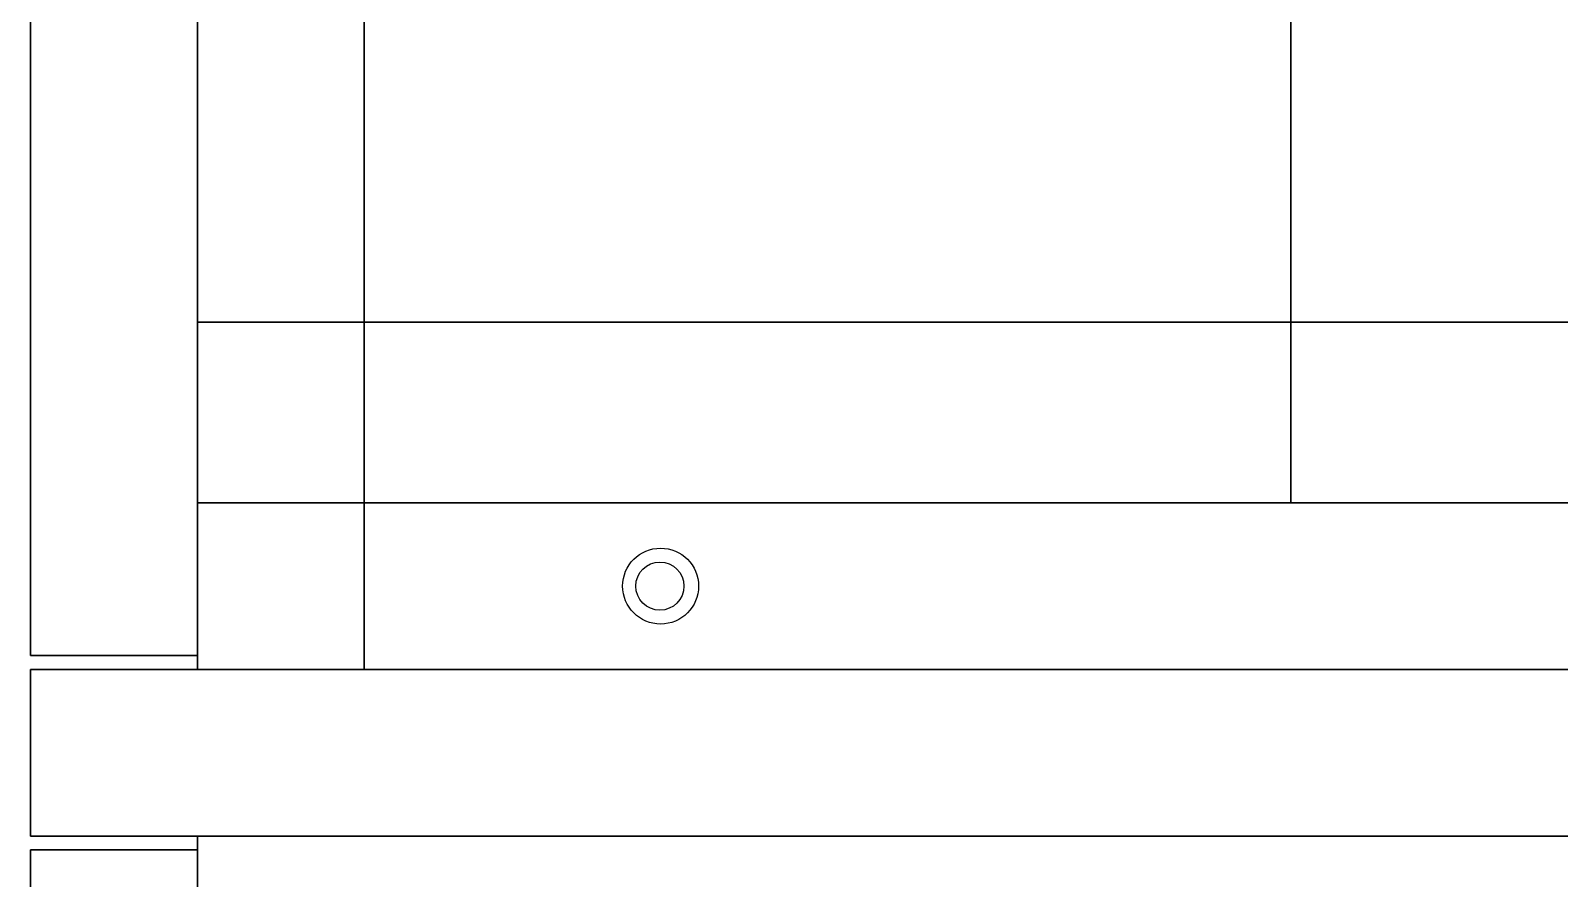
# Model space of a CAD drawing. Extents: x -80 to 2901, y -3352 to 80.
# Drawn here: x 2241 to 2406, y -1152.6 to -1061 of the extents above; entities that cross this region are included whole.
import ezdxf

# ---------------------------------------------------------------- set-up
doc = ezdxf.new("R2010")
doc.units = 0

# ---------------------------------------------------------------- blocks, each defined once
blk = doc.blocks.new('cocina Juan v2.caj 2+1 gola 72x18 slimbox.Suelo1', base_point=(0, 18))
at = {"layer": 'Blanco', "color": 0}
for points in [[(0, 18), (0, 580), (500, 580), (500, 18)], [(0, 18, 18), (0, 580, 18), (500, 580, 18), (500, 18, 18)], [(500, 580, 18), (500, 18, 18), (500, 18), (500, 580)]]:
    blk.add_3dface(points, dxfattribs=at)
at = {"layer": 'blanco', "color": 0}
blk.add_3dface([(500, 18, 18), (0, 18, 18), (0, 18), (500, 18)], dxfattribs=at)
blk = doc.blocks.new('cocina Juan v2.caj 2+1 gola 72x18 slimbox.Suelo')
at = {"layer": 'Taladro'}
for centre, radius in [((491, 68), 4.1), ((491, 67.92), 2.6)]:
    blk.add_circle(centre, radius, dxfattribs=at)
at = {"layer": 'Blanco'}
blk.add_blockref('cocina Juan v2.caj 2+1 gola 72x18 slimbox.Suelo1', (0, 18), dxfattribs=at)
blk = doc.blocks.new('cocina Juan v2.caj 2+1 gola 72x18 slimbox.Lateral Derecho1', base_point=(500, 36, 405))
at = {"layer": 'Blanco', "color": 0}
for points, invisible_edges in [([(482, 36, 333), (482, 580, 850), (482, 580, 18), (482, 36, 333)], 13), ([(482, 18, 18), (482, 36, 333), (482, 580, 18), (482, 18, 18)], 11), ([(482, 36, 405), (482, 580, 850), (482, 36, 333), (482, 36, 405)], 11), ([(482, 36, 778), (482, 580, 850), (482, 36, 405), (482, 36, 778)], 15), ([(482, 36, 850), (482, 580, 850), (482, 36, 778), (482, 36, 850)], 10), ([(500, 580, 18), (500, 36, 850), (500, 36, 778), (500, 580, 18)], 13), ([(500, 580, 18), (500, 36, 778), (500, 36, 405), (500, 580, 18)], 15), ([(500, 580, 18), (500, 36, 405), (500, 36, 333), (500, 580, 18)], 13), ([(500, 580, 18), (500, 36, 333), (500, 18, 18), (500, 580, 18)], 11), ([(500, 580, 850), (500, 36, 850), (500, 580, 18), (500, 580, 850)], 10), ([(482, 18, 333), (482, 36, 333), (482, 18, 18), (482, 18, 333)], 10), ([(482, 18, 405), (482, 36, 778), (482, 36, 405), (482, 18, 405)], 11), ([(482, 18, 778), (482, 36, 778), (482, 18, 405), (482, 18, 778)], 10), ([(500, 36, 405), (500, 18, 778), (500, 18, 405), (500, 36, 405)], 9), ([(500, 36, 778), (500, 18, 778), (500, 36, 405), (500, 36, 778)], 14), ([(500, 36, 333), (500, 18, 333), (500, 18, 18), (500, 36, 333)], 12)]:
    blk.add_3dface(points, dxfattribs=dict(at, invisible_edges=invisible_edges))
at = {"layer": 'blanco', "color": 0}
for points in [[(482, 580, 850), (500, 580, 850), (500, 36, 850), (482, 36, 850)], [(500, 18, 333), (500, 18, 18), (482, 18, 18), (482, 18, 333)], [(500, 18, 778), (500, 18, 405), (482, 18, 405), (482, 18, 778)]]:
    blk.add_3dface(points, dxfattribs=at)
at = {"layer": 'Blanco', "color": 0}
for points in [[(482, 18, 18), (482, 580, 18), (500, 580, 18), (500, 18, 18)], [(482, 36, 333), (482, 18, 333), (500, 18, 333), (500, 36, 333)], [(482, 36, 405), (482, 36, 333), (500, 36, 333), (500, 36, 405)], [(482, 18, 405), (482, 36, 405), (500, 36, 405), (500, 18, 405)], [(482, 36, 778), (482, 18, 778), (500, 18, 778), (500, 36, 778)], [(482, 36, 850), (482, 36, 778), (500, 36, 778), (500, 36, 850)]]:
    blk.add_3dface(points, dxfattribs=at)
blk = doc.blocks.new('cocina Juan v2.caj 2+1 gola 72x18 slimbox.Lateral Derecho')
at = {"layer": 'Taladro', "extrusion": (1, 0, 0)}
for centre, radius in [((118, 841, 482), 4.1), ((87, 55.08, 482), 2.6), ((87, 442.08, 482), 2.6), ((87, 636.08, 482), 2.6), ((54, 841, 482), 4.1), ((55, 55.08, 482), 2.6), ((55, 442.08, 482), 2.6), ((55, 636.08, 482), 2.6)]:
    blk.add_circle(centre, radius, dxfattribs=at)
at = {"layer": 'Taladro', "extrusion": (-1, 0, 0)}
for centre, radius in [((-86, 841, -500), 4.1), ((-85.92, 841, -500), 2.6)]:
    blk.add_circle(centre, radius, dxfattribs=at)
at = {"layer": 'Taladro'}
blk.add_circle((491, 67.92, 18), 2.6, dxfattribs=at)
blk.add_circle((491, 67.92, 18), 2.6, dxfattribs=at)
blk.add_circle((491, 67.92, 18), 2.6, dxfattribs=at)
at = {"layer": 'Blanco'}
blk.add_blockref('cocina Juan v2.caj 2+1 gola 72x18 slimbox.Lateral Derecho1', (500, 36, 405), dxfattribs=at)
blk = doc.blocks.new('cocina Juan v2.caj 2+1 gola 72x18 slimbox.gola placa sin fijaciones [1]1', base_point=(0, 36, 850))
at = {"layer": 'blanco', "color": 0}
for points in [[(0, 36, 778), (0, 18, 778), (500, 18, 778), (500, 36, 778)], [(500, 36, 850), (500, 18, 850), (0, 18, 850), (0, 36, 850)], [(500, 36, 778), (500, 18, 778), (500, 18, 850), (500, 36, 850)]]:
    blk.add_3dface(points, dxfattribs=at)
at = {"layer": 'no construir', "color": 0}
for points in [[(0, 36, 850), (0, 36, 778), (500, 36, 778), (500, 36, 850)], [(0, 18, 850), (0, 18, 778), (500, 18, 778), (500, 18, 850)]]:
    blk.add_3dface(points, dxfattribs=at)
blk = doc.blocks.new('cocina Juan v2.caj 2+1 gola 72x18 slimbox.gola placa sin fijaciones [1]')
at = {"layer": 'no construir'}
blk.add_blockref('cocina Juan v2.caj 2+1 gola 72x18 slimbox.gola placa sin fijaciones [1]1', (0, 36, 850), dxfattribs=at)
blk = doc.blocks.new('cocina Juan v2.caj 2+1 gola 72x18 slimbox.cadena horizontal [1]1', base_point=(18, 136, 832))
at = {"layer": 'Blanco', "color": 0}
for points in [[(18, 136, 832), (18, 36, 832), (482, 36, 832), (482, 136, 832)], [(18, 136, 850), (18, 36, 850), (482, 36, 850), (482, 136, 850)]]:
    blk.add_3dface(points, dxfattribs=at)
at = {"layer": 'blanco', "color": 0}
for points in [[(482, 136, 832), (482, 136, 850), (18, 136, 850), (18, 136, 832)], [(482, 36, 832), (482, 36, 850), (482, 136, 850), (482, 136, 832)], [(18, 36, 832), (18, 36, 850), (482, 36, 850), (482, 36, 832)]]:
    blk.add_3dface(points, dxfattribs=at)
blk = doc.blocks.new('cocina Juan v2.caj 2+1 gola 72x18 slimbox.cadena horizontal [1]')
at = {"layer": 'Taladro', "extrusion": (-1, 0, 0)}
for centre, radius in [((-118, 841, -482), 4.1), ((-118, 841, -482), 4.1), ((-118, 841, -482), 4.1), ((-85.92, 841, -482), 2.6), ((-85.92, 841, -482), 2.6), ((-85.92, 841, -482), 2.6), ((-54, 841, -482), 4.1), ((-54, 841, -482), 4.1), ((-54, 841, -482), 4.1)]:
    blk.add_circle(centre, radius, dxfattribs=at)
at = {"layer": 'Blanco'}
blk.add_blockref('cocina Juan v2.caj 2+1 gola 72x18 slimbox.cadena horizontal [1]1', (18, 136, 832), dxfattribs=at)
blk = doc.blocks.new('cocina Juan v2.caj 2+1 gola 72x18 slimbox.gola placa sin fijaciones [2]1', base_point=(0, 36, 405))
at = {"layer": 'Blanco', "color": 0}
for points in [[(0, 36, 405), (0, 36, 333), (500, 36, 333), (500, 36, 405)], [(0, 18, 405), (0, 18, 333), (500, 18, 333), (500, 18, 405)]]:
    blk.add_3dface(points, dxfattribs=at)
at = {"layer": 'blanco', "color": 0}
for points in [[(0, 36, 333), (0, 18, 333), (500, 18, 333), (500, 36, 333)], [(500, 36, 405), (500, 18, 405), (0, 18, 405), (0, 36, 405)], [(500, 36, 333), (500, 18, 333), (500, 18, 405), (500, 36, 405)]]:
    blk.add_3dface(points, dxfattribs=at)
blk = doc.blocks.new('cocina Juan v2.caj 2+1 gola 72x18 slimbox.gola placa sin fijaciones [2]')
at = {"layer": 'Blanco'}
blk.add_blockref('cocina Juan v2.caj 2+1 gola 72x18 slimbox.gola placa sin fijaciones [2]1', (0, 36, 405), dxfattribs=at)
blk = doc.blocks.new('cocina Juan v2.caj 2+1 gola 72x18 slimbox.Cajon 500x200 [1]1', base_point=(1.5, 18))
at = {"layer": 'Blanco', "color": 0}
for points in [[(1.5, 18), (1.5, 18, 355), (498.5, 18, 355), (498.5, 18)], [(1.5, 0), (1.5, 0, 355), (498.5, 0, 355), (498.5, 0)]]:
    blk.add_3dface(points, dxfattribs=at)
at = {"layer": 'blanco', "color": 0}
for points in [[(1.5, 0, 355), (1.5, 18, 355), (498.5, 18, 355), (498.5, 0, 355)], [(498.5, 0), (498.5, 18), (1.5, 18), (1.5, 0)], [(498.5, 0, 355), (498.5, 18, 355), (498.5, 18), (498.5, 0)]]:
    blk.add_3dface(points, dxfattribs=at)
blk = doc.blocks.new('cocina Juan v2.caj 2+1 gola 72x18 slimbox.Cajon 500x200 [1]')
at = {"layer": 'Taladro', "extrusion": (0, -1, 0)}
for centre in [(466, 72.08, -18), (466, 104.08, -18)]:
    blk.add_circle(centre, 2.6, dxfattribs=at)
at = {"layer": 'Blanco'}
blk.add_blockref('cocina Juan v2.caj 2+1 gola 72x18 slimbox.Cajon 500x200 [1]1', (1.5, 18), dxfattribs=at)
blk = doc.blocks.new('cocina Juan v2.caj 2+1 gola 72x18 slimbox.Fondo Cajon 500x200 [1]1', base_point=(417.5, 500, 46))
at = {"layer": 'Blanco', "color": 0}
for points, invisible_edges in [([(37.5, 18, 46), (82.5, 500, 46), (462.5, 18, 46), (37.5, 18, 46)], 11), ([(462.5, 18, 64), (417.5, 500, 64), (37.5, 18, 64), (462.5, 18, 64)], 11), ([(82.5, 500, 46), (417.5, 500, 46), (462.5, 18, 46), (82.5, 500, 46)], 15), ([(417.5, 500, 46), (462.5, 500, 46), (462.5, 18, 46), (417.5, 500, 46)], 12), ([(462.5, 500, 64), (417.5, 500, 64), (462.5, 18, 64), (462.5, 500, 64)], 10)]:
    blk.add_3dface(points, dxfattribs=dict(at, invisible_edges=invisible_edges))
for points in [[(462.5, 18, 46), (462.5, 18, 64), (462.5, 500, 64), (462.5, 500, 46)], [(37.5, 18, 46), (37.5, 18, 64), (462.5, 18, 64), (462.5, 18, 46)]]:
    blk.add_3dface(points, dxfattribs=at)
blk = doc.blocks.new('cocina Juan v2.caj 2+1 gola 72x18 slimbox.Fondo Cajon 500x200 [1]')
at = {"layer": 'Blanco'}
blk.add_blockref('cocina Juan v2.caj 2+1 gola 72x18 slimbox.Fondo Cajon 500x200 [1]1', (417.5, 500, 46), dxfattribs=at)
blk = doc.blocks.new('cocina Juan v2.caj 2+1 gola 72x18 slimbox.Cajon 500x84 [1] (1)', base_point=(498.5, 18, 599))
at = {"layer": 'Blanco', "color": 0}
for points in [[(498.5, 18, 599), (498.5, 18, 810), (1.5, 18, 810), (1.5, 18, 599)], [(1.5, 0, 599), (1.5, 0, 810), (498.5, 0, 810), (498.5, 0, 599)]]:
    blk.add_3dface(points, dxfattribs=at)
at = {"layer": 'blanco', "color": 0}
for points in [[(1.5, 0, 810), (1.5, 18, 810), (498.5, 18, 810), (498.5, 0, 810)], [(498.5, 18, 599), (498.5, 0, 599), (1.5, 0, 599), (1.5, 18, 599)], [(498.5, 0, 810), (498.5, 18, 810), (498.5, 18, 599), (498.5, 0, 599)]]:
    blk.add_3dface(points, dxfattribs=at)
blk = doc.blocks.new('cocina Juan v2.caj 2+1 gola 72x18 slimbox.Cajon 500x84 [1] (2)', base_point=(1.5, 18, 385))
at = {"layer": 'Blanco', "color": 0}
for points in [[(1.5, 18, 385), (498.5, 18, 385), (498.5, 18, 596), (1.5, 18, 596)], [(1.5, 0, 385), (1.5, 0, 596), (498.5, 0, 596), (498.5, 0, 385)]]:
    blk.add_3dface(points, dxfattribs=at)
at = {"layer": 'blanco', "color": 0}
for points in [[(498.5, 0, 385), (498.5, 18, 385), (1.5, 18, 385), (1.5, 0, 385)], [(1.5, 18, 596), (1.5, 0, 596), (498.5, 0, 596), (498.5, 18, 596)], [(498.5, 18, 596), (498.5, 18, 385), (498.5, 0, 385), (498.5, 0, 596)]]:
    blk.add_3dface(points, dxfattribs=at)
blk = doc.blocks.new('cocina Juan v2.caj 2+1 gola 72x18 slimbox.Cajon 500x84 [1]')
at = {"layer": 'Taladro', "extrusion": (0, -1, 0)}
for centre in [(466, 653.08, -18), (466, 685.08, -18), (466, 459.08, -18), (466, 491.08, -18)]:
    blk.add_circle(centre, 2.6, dxfattribs=at)
at = {"layer": 'Blanco'}
for name, p in [('cocina Juan v2.caj 2+1 gola 72x18 slimbox.Cajon 500x84 [1] (1)', (498.5, 18, 599)), ('cocina Juan v2.caj 2+1 gola 72x18 slimbox.Cajon 500x84 [1] (2)', (1.5, 18, 385))]:
    blk.add_blockref(name, p, dxfattribs=at)
blk = doc.blocks.new('cocina Juan v2.caj 2+1 gola 72x18 slimbox.Fondo Cajon 500x84 [1]_2', base_point=(422.5, 500, 627))
at = {"layer": 'Blanco', "color": 0}
for points, invisible_edges in [([(37.5, 18, 627), (77.5, 500, 627), (462.5, 18, 627), (37.5, 18, 627)], 11), ([(462.5, 18, 645), (422.5, 500, 645), (37.5, 18, 645), (462.5, 18, 645)], 11), ([(77.5, 500, 627), (422.5, 500, 627), (462.5, 18, 627), (77.5, 500, 627)], 15), ([(422.5, 500, 627), (462.5, 500, 627), (462.5, 18, 627), (422.5, 500, 627)], 12), ([(462.5, 500, 645), (422.5, 500, 645), (462.5, 18, 645), (462.5, 500, 645)], 10)]:
    blk.add_3dface(points, dxfattribs=dict(at, invisible_edges=invisible_edges))
for points in [[(462.5, 18, 627), (462.5, 18, 645), (462.5, 500, 645), (462.5, 500, 627)], [(37.5, 18, 627), (37.5, 18, 645), (462.5, 18, 645), (462.5, 18, 627)]]:
    blk.add_3dface(points, dxfattribs=at)
blk = doc.blocks.new('cocina Juan v2.caj 2+1 gola 72x18 slimbox.Fondo Cajon 500x84 [1]_1')
at = {"layer": 'Blanco'}
blk.add_blockref('cocina Juan v2.caj 2+1 gola 72x18 slimbox.Fondo Cajon 500x84 [1]_2', (422.5, 500, 627), dxfattribs=at)
blk = doc.blocks.new('cocina Juan v2.caj 2+1 gola 72x18 slimbox.Fondo Cajon 500x84 [1]_4', base_point=(422.5, 500, 433))
at = {"layer": 'Blanco', "color": 0}
for points, invisible_edges in [([(37.5, 18, 433), (77.5, 500, 433), (462.5, 18, 433), (37.5, 18, 433)], 11), ([(462.5, 18, 451), (422.5, 500, 451), (37.5, 18, 451), (462.5, 18, 451)], 11), ([(77.5, 500, 433), (422.5, 500, 433), (462.5, 18, 433), (77.5, 500, 433)], 15), ([(422.5, 500, 433), (462.5, 500, 433), (462.5, 18, 433), (422.5, 500, 433)], 12), ([(462.5, 500, 451), (422.5, 500, 451), (462.5, 18, 451), (462.5, 500, 451)], 10)]:
    blk.add_3dface(points, dxfattribs=dict(at, invisible_edges=invisible_edges))
for points in [[(462.5, 18, 433), (462.5, 18, 451), (462.5, 500, 451), (462.5, 500, 433)], [(37.5, 18, 433), (37.5, 18, 451), (462.5, 18, 451), (462.5, 18, 433)]]:
    blk.add_3dface(points, dxfattribs=at)
blk = doc.blocks.new('cocina Juan v2.caj 2+1 gola 72x18 slimbox.Fondo Cajon 500x84 [1]_3')
at = {"layer": 'Blanco'}
blk.add_blockref('cocina Juan v2.caj 2+1 gola 72x18 slimbox.Fondo Cajon 500x84 [1]_4', (422.5, 500, 433), dxfattribs=at)
blk = doc.blocks.new('cocina Juan v2.caj 2+1 gola 72x18 slimbox')
at = {"layer": 'cocina Juan v2.caj 2+1 gola 72x18 slimbox.cadena horizontal [1]'}
blk.add_blockref('cocina Juan v2.caj 2+1 gola 72x18 slimbox.cadena horizontal [1]', (0, 0), dxfattribs=at)
at = {"layer": 'cocina Juan v2.caj 2+1 gola 72x18 slimbox.Cajon 500x200 [1]'}
blk.add_blockref('cocina Juan v2.caj 2+1 gola 72x18 slimbox.Cajon 500x200 [1]', (0, 0), dxfattribs=at)
at = {"layer": 'cocina Juan v2.caj 2+1 gola 72x18 slimbox.Cajon 500x84 [1]'}
blk.add_blockref('cocina Juan v2.caj 2+1 gola 72x18 slimbox.Cajon 500x84 [1]', (0, 0), dxfattribs=at)
at = {"layer": 'cocina Juan v2.caj 2+1 gola 72x18 slimbox.Fondo Cajon 500x200 [1]'}
blk.add_blockref('cocina Juan v2.caj 2+1 gola 72x18 slimbox.Fondo Cajon 500x200 [1]', (0, 0), dxfattribs=at)
at = {"layer": 'cocina Juan v2.caj 2+1 gola 72x18 slimbox.Fondo Cajon 500x84 [1]_1'}
blk.add_blockref('cocina Juan v2.caj 2+1 gola 72x18 slimbox.Fondo Cajon 500x84 [1]_1', (0, 0), dxfattribs=at)
at = {"layer": 'cocina Juan v2.caj 2+1 gola 72x18 slimbox.Fondo Cajon 500x84 [1]_3'}
blk.add_blockref('cocina Juan v2.caj 2+1 gola 72x18 slimbox.Fondo Cajon 500x84 [1]_3', (0, 0), dxfattribs=at)
at = {"layer": 'cocina Juan v2.caj 2+1 gola 72x18 slimbox.gola placa sin fijaciones [1]'}
blk.add_blockref('cocina Juan v2.caj 2+1 gola 72x18 slimbox.gola placa sin fijaciones [1]', (0, 0), dxfattribs=at)
at = {"layer": 'cocina Juan v2.caj 2+1 gola 72x18 slimbox.gola placa sin fijaciones [2]'}
blk.add_blockref('cocina Juan v2.caj 2+1 gola 72x18 slimbox.gola placa sin fijaciones [2]', (0, 0), dxfattribs=at)
at = {"layer": 'cocina Juan v2.caj 2+1 gola 72x18 slimbox.Lateral Derecho'}
blk.add_blockref('cocina Juan v2.caj 2+1 gola 72x18 slimbox.Lateral Derecho', (0, 0), dxfattribs=at)
at = {"layer": 'cocina Juan v2.caj 2+1 gola 72x18 slimbox.Suelo'}
blk.add_blockref('cocina Juan v2.caj 2+1 gola 72x18 slimbox.Suelo', (0, 0), dxfattribs=at)
blk = doc.blocks.new('cocina Juan v2.despensa 1p.Suelo1', base_point=(0, 18))
at = {"layer": 'Blanco', "color": 0}
for points in [[(0, 18), (0, 580), (186, 580), (186, 18)], [(0, 18, 18), (0, 580, 18), (186, 580, 18), (186, 18, 18)]]:
    blk.add_3dface(points, dxfattribs=at)
at = {"layer": 'blanco', "color": 0}
blk.add_3dface([(0, 18, 18), (0, 580, 18), (0, 580), (0, 18)], dxfattribs=at)
at = {"layer": 'e-Roble nebraska gris', "color": 0}
blk.add_3dface([(186, 18, 18), (0, 18, 18), (0, 18), (186, 18)], dxfattribs=at)
blk = doc.blocks.new('cocina Juan v2.despensa 1p.Suelo')
at = {"layer": 'Blanco'}
blk.add_blockref('cocina Juan v2.despensa 1p.Suelo1', (0, 18), dxfattribs=at)
blk = doc.blocks.new('cocina Juan v2.despensa 1p.Lateral Izquierdo1', base_point=(0, 18, 1800))
at = {"layer": 'Blanco', "color": 0}
for points in [[(0, 18, 1800), (0, 580, 1800), (0, 580, 18), (0, 18, 18)], [(18, 580, 18), (18, 18, 18), (0, 18, 18), (0, 580, 18)]]:
    blk.add_3dface(points, dxfattribs=at)
at = {"layer": 'blanco', "color": 0}
blk.add_3dface([(18, 18, 1800), (18, 580, 1800), (0, 580, 1800), (0, 18, 1800)], dxfattribs=at)
at = {"layer": 'e-Roble nebraska gris', "color": 0}
blk.add_3dface([(18, 18, 18), (18, 18, 1800), (0, 18, 1800), (0, 18, 18)], dxfattribs=at)
blk = doc.blocks.new('cocina Juan v2.despensa 1p.Lateral Izquierdo')
at = {"layer": 'Taladro', "extrusion": (1, 0, 0)}
for centre, radius in [((55, 1791), 4.1), ((54.92, 1791), 2.6)]:
    blk.add_circle(centre, radius, dxfattribs=at)
at = {"layer": 'Blanco'}
blk.add_blockref('cocina Juan v2.despensa 1p.Lateral Izquierdo1', (0, 18, 1800), dxfattribs=at)
blk = doc.blocks.new('cocina Juan v2.despensa 1p.puerta std (unica) [1]1', base_point=(1.5, 0, 1798.5))
at = {"layer": 'e-Roble Nebraska gris', "color": 0}
for points in [[(1.5, 18, 1798.5), (1.5, 18), (184.5, 18), (184.5, 18, 1798.5)], [(1.5, 0, 1798.5), (1.5, 0), (184.5, 0), (184.5, 0, 1798.5)]]:
    blk.add_3dface(points, dxfattribs=at)
at = {"layer": 'e-roble nebraska gris', "color": 0}
for points in [[(1.5, 18, 1798.5), (1.5, 0, 1798.5), (1.5, 0), (1.5, 18)], [(1.5, 18), (1.5, 0), (184.5, 0), (184.5, 18)], [(184.5, 18, 1798.5), (184.5, 0, 1798.5), (1.5, 0, 1798.5), (1.5, 18, 1798.5)], [(184.5, 18), (184.5, 0), (184.5, 0, 1798.5), (184.5, 18, 1798.5)]]:
    blk.add_3dface(points, dxfattribs=at)
blk = doc.blocks.new('cocina Juan v2.despensa 1p.puerta std (unica) [1]')
at = {"layer": 'e-Roble Nebraska gris'}
blk.add_blockref('cocina Juan v2.despensa 1p.puerta std (unica) [1]1', (1.5, 0, 1798.5), dxfattribs=at)
blk = doc.blocks.new('cocina Juan v2.despensa 1p')
at = {"layer": 'cocina Juan v2.despensa 1p.Lateral Izquierdo'}
blk.add_blockref('cocina Juan v2.despensa 1p.Lateral Izquierdo', (0, 0), dxfattribs=at)
at = {"layer": 'cocina Juan v2.despensa 1p.puerta std (unica) [1]'}
blk.add_blockref('cocina Juan v2.despensa 1p.puerta std (unica) [1]', (0, 0), dxfattribs=at)
at = {"layer": 'cocina Juan v2.despensa 1p.Suelo'}
blk.add_blockref('cocina Juan v2.despensa 1p.Suelo', (0, 0), dxfattribs=at)
blk = doc.blocks.new('cocina Juan v2.alacena 1p torre.Lateral Izquierdo1', base_point=(0, 18, 686))
at = {"layer": 'Blanco', "color": 0}
blk.add_3dface([(0, 18, 686), (0, 575, 686), (0, 575), (0, 18)], dxfattribs=at)
at = {"layer": 'blanco', "color": 0}
for points in [[(18, 18, 686), (18, 575, 686), (0, 575, 686), (0, 18, 686)], [(18, 575), (18, 18), (0, 18), (0, 575)]]:
    blk.add_3dface(points, dxfattribs=at)
at = {"layer": 'e-Roble nebraska gris', "color": 0}
blk.add_3dface([(18, 18), (18, 18, 686), (0, 18, 686), (0, 18)], dxfattribs=at)
blk = doc.blocks.new('cocina Juan v2.alacena 1p torre.Lateral Izquierdo')
at = {"layer": 'Taladro', "extrusion": (1, 0, 0)}
for centre, radius in [((68, 9), 4.1), ((68, 677), 4.1), ((67.92, 9), 2.6), ((67.92, 677), 2.6)]:
    blk.add_circle(centre, radius, dxfattribs=at)
at = {"layer": 'Blanco'}
blk.add_blockref('cocina Juan v2.alacena 1p torre.Lateral Izquierdo1', (0, 18, 686), dxfattribs=at)
blk = doc.blocks.new('cocina Juan v2.alacena 1p torre.Door Std (unica) [1]1', base_point=(1.5, 0, 684.5))
at = {"layer": 'e-Roble Nebraska gris', "color": 0}
for points in [[(1.5, 18, 684.5), (1.5, 18, 1.5), (184.5, 18, 1.5), (184.5, 18, 684.5)], [(1.5, 0, 684.5), (1.5, 0, 1.5), (184.5, 0, 1.5), (184.5, 0, 684.5)]]:
    blk.add_3dface(points, dxfattribs=at)
at = {"layer": 'e-roble nebraska gris', "color": 0}
for points in [[(1.5, 18, 684.5), (1.5, 0, 684.5), (1.5, 0, 1.5), (1.5, 18, 1.5)], [(1.5, 18, 1.5), (1.5, 0, 1.5), (184.5, 0, 1.5), (184.5, 18, 1.5)], [(184.5, 18, 684.5), (184.5, 0, 684.5), (1.5, 0, 684.5), (1.5, 18, 684.5)], [(184.5, 18, 1.5), (184.5, 0, 1.5), (184.5, 0, 684.5), (184.5, 18, 684.5)]]:
    blk.add_3dface(points, dxfattribs=at)
blk = doc.blocks.new('cocina Juan v2.alacena 1p torre.Door Std (unica) [1]')
at = {"layer": 'e-Roble Nebraska gris'}
blk.add_blockref('cocina Juan v2.alacena 1p torre.Door Std (unica) [1]1', (1.5, 0, 684.5), dxfattribs=at)
blk = doc.blocks.new('cocina Juan v2.alacena 1p torre')
at = {"layer": 'cocina Juan v2.alacena 1p torre.Door Std (unica) [1]'}
blk.add_blockref('cocina Juan v2.alacena 1p torre.Door Std (unica) [1]', (0, 0), dxfattribs=at)
at = {"layer": 'cocina Juan v2.alacena 1p torre.Lateral Izquierdo'}
blk.add_blockref('cocina Juan v2.alacena 1p torre.Lateral Izquierdo', (0, 0), dxfattribs=at)
blk = doc.blocks.new('cocina Juan v2.lateral terminacion[1].Lateral Derecho1', base_point=(18, 0))
at = {"layer": 'e-Roble Nebraska gris', "color": 0}
for points in [[(0, 0), (0, 580), (0, 580, 2486), (0, 0, 2486)], [(18, 0), (18, 580), (18, 580, 2486), (18, 0, 2486)]]:
    blk.add_3dface(points, dxfattribs=at)
at = {"layer": 'e-roble nebraska gris', "color": 0}
for points in [[(0, 0), (0, 580), (18, 580), (18, 0)], [(0, 580, 2486), (0, 0, 2486), (18, 0, 2486), (18, 580, 2486)], [(0, 0, 2486), (0, 0), (18, 0), (18, 0, 2486)]]:
    blk.add_3dface(points, dxfattribs=at)
blk = doc.blocks.new('cocina Juan v2.lateral terminacion[1].Lateral Derecho')
at = {"layer": 'e-Roble Nebraska gris'}
blk.add_blockref('cocina Juan v2.lateral terminacion[1].Lateral Derecho1', (18, 0), dxfattribs=at)
blk = doc.blocks.new('cocina Juan v2.lateral terminacion[1]')
at = {"layer": 'cocina Juan v2.lateral terminacion[1].Lateral Derecho'}
blk.add_blockref('cocina Juan v2.lateral terminacion[1].Lateral Derecho', (0, 0), dxfattribs=at)

msp = doc.modelspace()

# ---------------------------------------------------------------- block references
at = {"rotation": -90}
for name, p in [('cocina Juan v2.caj 2+1 gola 72x18 slimbox', (2241, -630, 100)), ('cocina Juan v2.lateral terminacion[1]', (2241, -1130, 100)), ('cocina Juan v2.despensa 1p', (2241, -1148, 100)), ('cocina Juan v2.alacena 1p torre', (2241, -1148, 1900))]:
    msp.add_blockref(name, p, dxfattribs=at)

doc.saveas('drawing.dxf')
